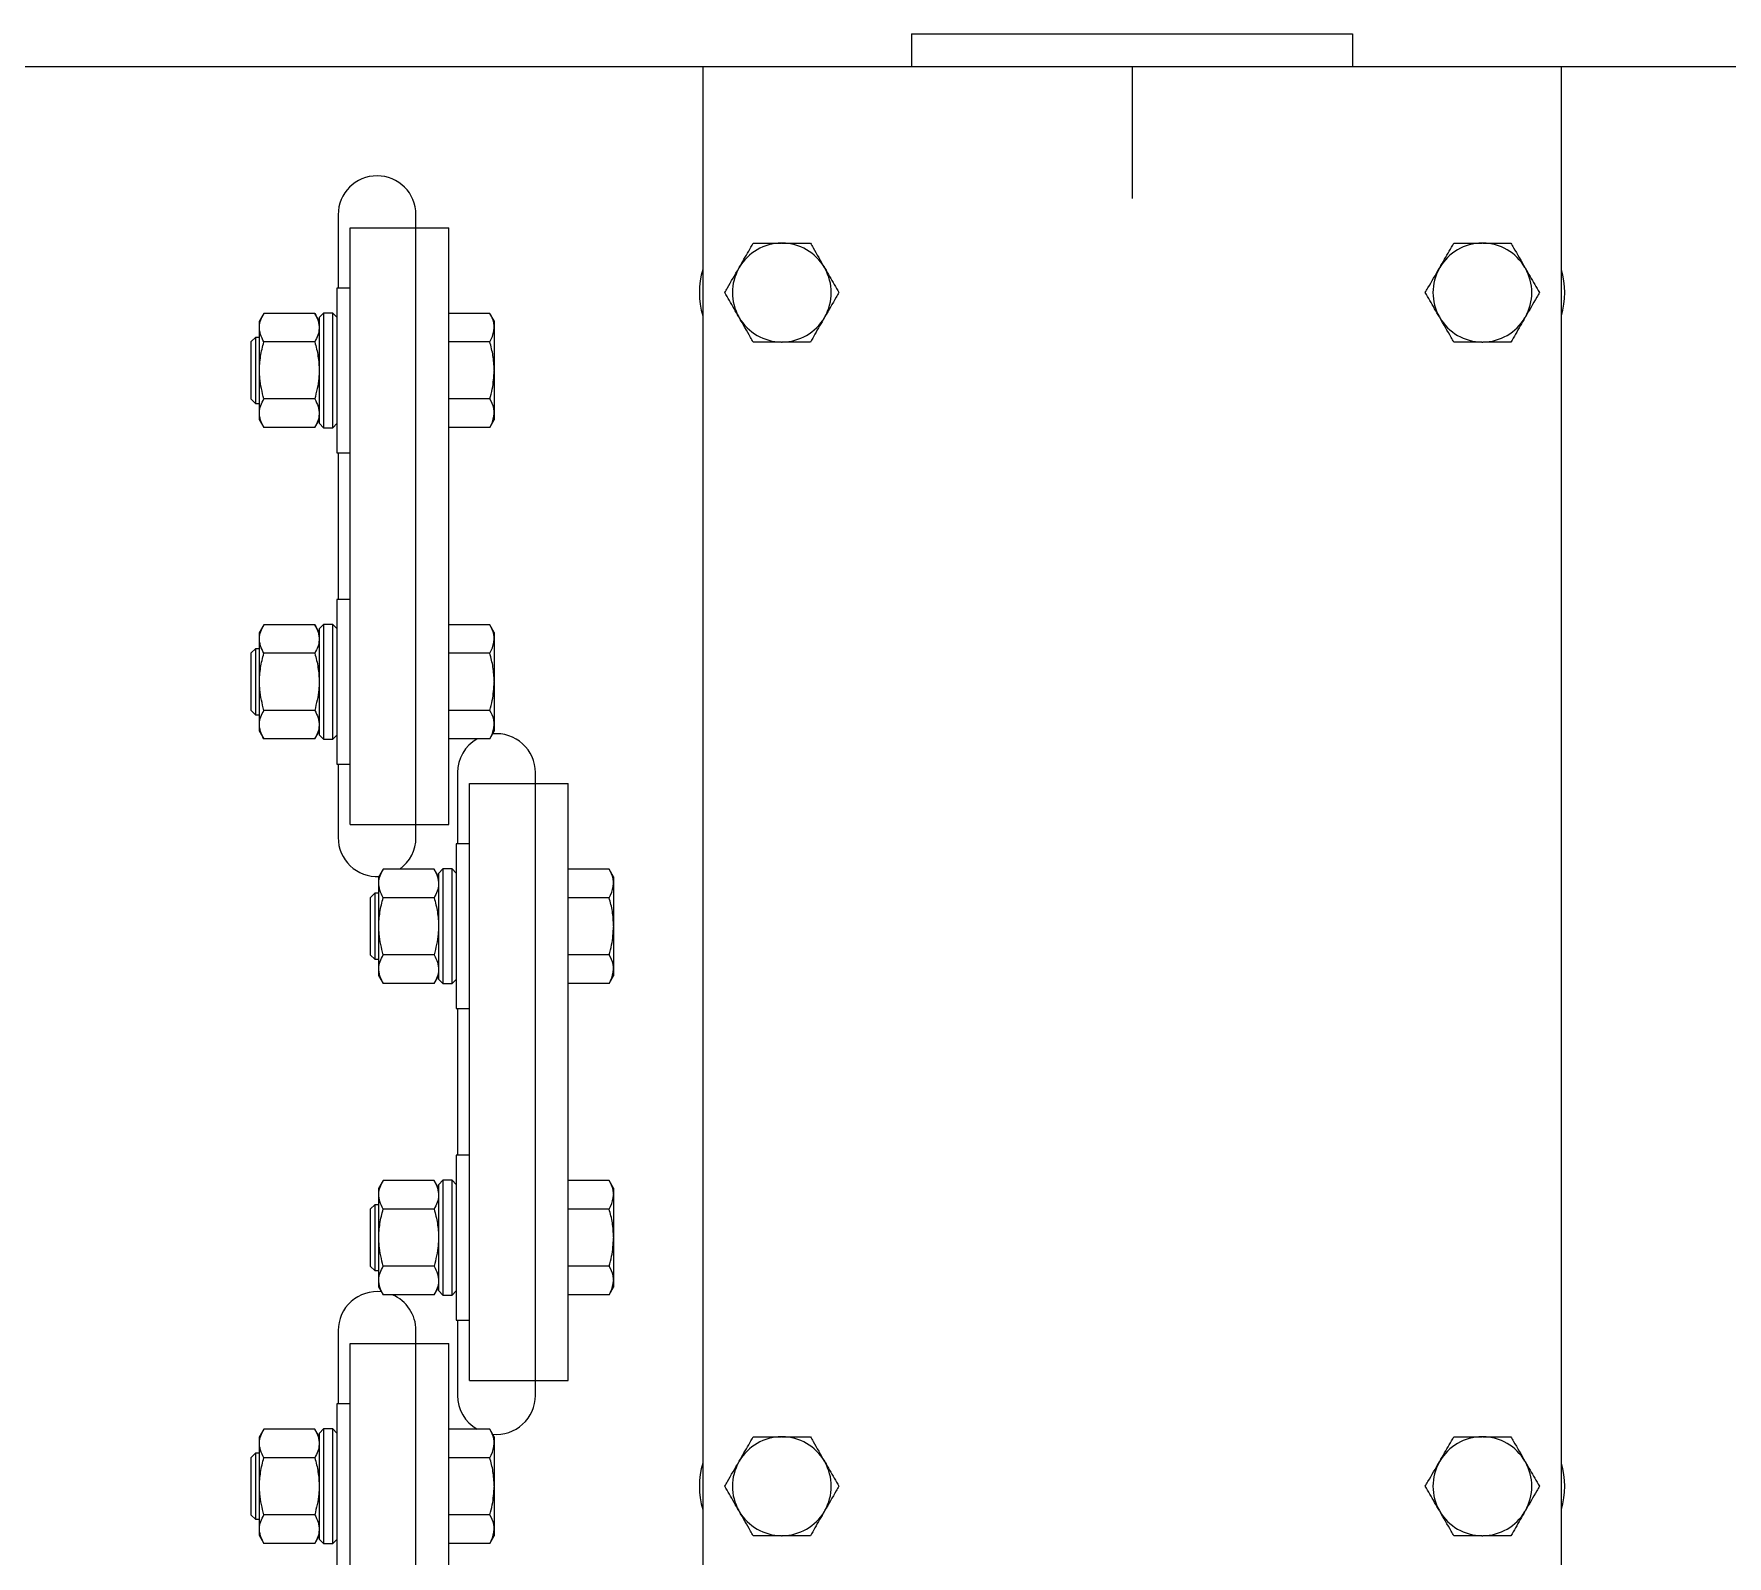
# Model space of a CAD drawing. Header units: millimetres. Extents: x 1293 to 41893, y 1011 to 26911.
# Drawn here: x 10661.5 to 10879, y 14901.4 to 15096.9 of the extents above; entities that cross this region are included whole.
import ezdxf

# ---------------------------------------------------------------- set-up
doc = ezdxf.new("R2010")
doc.units = ezdxf.units.MM
doc.header["$LTSCALE"] = 50

msp = doc.modelspace()

# ---------------------------------------------------------------- linework, layer by layer
at = {"color": 7, "linetype": 'Continuous', "lineweight": 25}
for p, q in [((10774.2568163, 15096.9425398), (10830.923483, 15096.9425398)), ((10774.2568163, 15096.9425398), (10774.2568163, 15092.7092064)), ((10830.923483, 15096.9425398), (10830.923483, 15092.7092064)), ((11280.6068163, 15092.7092064), (10510.923483, 15092.7092064)), ((10747.4344163, 15092.7092064), (10747.4344163, 14114.7092064)), ((10857.745883, 14114.7092064), (10857.745883, 15092.7092064)), ((10700.5901497, 15073.7092064), (10700.5901497, 15064.2925398)), ((10710.5901497, 14993.7092064), (10710.5901497, 15073.7092064)), ((10702.123483, 14995.3758731), (10702.123483, 15072.0425398)), ((10702.123483, 15072.0425398), (10714.823483, 15072.0425398)), ((10714.823483, 14995.3758731), (10714.823483, 15072.0425398)), ((10757.6424147, 15070.0592064), (10757.5378847, 15070.0592064)), ((10847.6424147, 15070.0592064), (10847.5378847, 15070.0592064)), ((10752.1170209, 15066.9294693), (10752.0647558, 15066.8389436)), ((10763.1155435, 15066.8389436), (10763.0632785, 15066.9294693)), ((10842.1170209, 15066.9294693), (10842.0647558, 15066.8389436)), ((10853.1155435, 15066.8389436), (10853.0632785, 15066.9294693)), ((10702.123483, 15064.2925398), (10700.4301497, 15064.2925398)), ((10700.4301497, 15064.2925398), (10700.4301497, 15043.1258731)), ((10691.0507723, 15061.0413398), (10690.4564163, 15060.0118851)), ((10690.4564163, 15060.0118851), (10690.4564163, 15047.4065278)), ((10697.5836604, 15061.0413398), (10691.0507723, 15061.0413398)), ((10698.1780163, 15060.0118851), (10697.5836604, 15061.0413398)), ((10698.707183, 15061.0752064), (10698.1780163, 15060.5460398)), ((10698.1780163, 15046.8723731), (10698.1780163, 15060.5460398)), ((10699.900983, 15061.0752064), (10698.707183, 15061.0752064)), ((10698.707183, 15061.0752064), (10698.707183, 15046.3432064)), ((10700.4301497, 15060.5460398), (10699.900983, 15061.0752064)), ((10699.900983, 15046.3432064), (10699.900983, 15061.0752064)), ((10720.0781281, 15061.0415549), (10714.823483, 15061.0415549)), ((10720.645163, 15060.0594215), (10720.0781281, 15061.0415549)), ((10720.645163, 15060.0594215), (10720.645163, 15047.3589914)), ((10752.0647558, 15060.5794693), (10752.1170209, 15060.4889436)), ((10763.0632785, 15060.4889436), (10763.1155435, 15060.5794693)), ((10842.0647558, 15060.5794693), (10842.1170209, 15060.4889436)), ((10853.0632785, 15060.4889436), (10853.1155435, 15060.5794693)), ((10689.9534963, 15057.9425398), (10689.4243297, 15057.4133731)), ((10690.4564163, 15057.9425398), (10689.9534963, 15057.9425398)), ((10689.9534963, 15057.9425398), (10689.9534963, 15049.4758731)), ((10689.4243297, 15050.0050398), (10689.4243297, 15057.4133731)), ((10697.5834741, 15057.3755958), (10691.0509585, 15057.3755958)), ((10720.0781281, 15057.3753807), (10714.823483, 15057.3753807)), ((10757.5378847, 15057.3592064), (10757.6424147, 15057.3592064)), ((10847.5378847, 15057.3592064), (10847.6424147, 15057.3592064)), ((10689.4243297, 15050.0050398), (10689.9534963, 15049.4758731)), ((10689.9534963, 15049.4758731), (10690.4564163, 15049.4758731)), ((10697.5834741, 15050.0428171), (10691.0509585, 15050.0428171)), ((10720.0781281, 15050.0430322), (10714.823483, 15050.0430322)), ((10690.4564163, 15047.4065278), (10691.0507723, 15046.3770731)), ((10697.5836604, 15046.3770731), (10698.1780163, 15047.4065278)), ((10720.0781281, 15046.376858), (10720.645163, 15047.3589914)), ((10697.5836604, 15046.3770731), (10691.0507723, 15046.3770731)), ((10698.1780163, 15046.8723731), (10698.707183, 15046.3432064)), ((10698.707183, 15046.3432064), (10699.900983, 15046.3432064)), ((10699.900983, 15046.3432064), (10700.4301497, 15046.8723731)), ((10720.0781281, 15046.376858), (10714.823483, 15046.376858)), ((10700.4301497, 15043.1258731), (10702.123483, 15043.1258731)), ((10700.5901497, 15043.1258731), (10700.5901497, 15024.2925398)), ((10702.123483, 15024.2925398), (10700.4301497, 15024.2925398)), ((10700.4301497, 15024.2925398), (10700.4301497, 15003.1258731)), ((10691.0507723, 15021.0413398), (10690.4564163, 15020.0118851)), ((10697.5836604, 15021.0413398), (10691.0507723, 15021.0413398)), ((10698.1780163, 15020.0118851), (10697.5836604, 15021.0413398)), ((10698.707183, 15021.0752064), (10698.1780163, 15020.5460398)), ((10699.900983, 15021.0752064), (10698.707183, 15021.0752064)), ((10698.707183, 15021.0752064), (10698.707183, 15006.3432064)), ((10700.4301497, 15020.5460398), (10699.900983, 15021.0752064)), ((10699.900983, 15006.3432064), (10699.900983, 15021.0752064)), ((10720.0781281, 15021.0415549), (10714.823483, 15021.0415549)), ((10720.645163, 15020.0594215), (10720.0781281, 15021.0415549)), ((10690.4564163, 15020.0118851), (10690.4564163, 15007.4065278)), ((10698.1780163, 15006.8723731), (10698.1780163, 15020.5460398)), ((10720.645163, 15020.0594215), (10720.645163, 15007.3589914)), ((10689.9534963, 15017.9425398), (10689.4243297, 15017.4133731)), ((10689.4243297, 15010.0050398), (10689.4243297, 15017.4133731)), ((10690.4564163, 15017.9425398), (10689.9534963, 15017.9425398)), ((10689.9534963, 15017.9425398), (10689.9534963, 15009.4758731)), ((10697.5834741, 15017.3755958), (10691.0509585, 15017.3755958)), ((10720.0781281, 15017.3753807), (10714.823483, 15017.3753807)), ((10689.4243297, 15010.0050398), (10689.9534963, 15009.4758731)), ((10697.5834741, 15010.0428171), (10691.0509585, 15010.0428171)), ((10720.0781281, 15010.0430322), (10714.823483, 15010.0430322)), ((10689.9534963, 15009.4758731), (10690.4564163, 15009.4758731)), ((10690.4564163, 15007.4065278), (10691.0507723, 15006.3770731)), ((10697.5836604, 15006.3770731), (10691.0507723, 15006.3770731)), ((10697.5836604, 15006.3770731), (10698.1780163, 15007.4065278)), ((10698.1780163, 15006.8723731), (10698.707183, 15006.3432064)), ((10698.707183, 15006.3432064), (10699.900983, 15006.3432064)), ((10699.900983, 15006.3432064), (10700.4301497, 15006.8723731)), ((10720.0781281, 15006.376858), (10714.823483, 15006.376858)), ((10720.0781281, 15006.376858), (10720.645163, 15007.3589914)), ((10700.4301497, 15003.1258731), (10702.123483, 15003.1258731)), ((10700.5901497, 15003.1258731), (10700.5901497, 14993.7092064)), ((10715.923483, 15002.0425398), (10715.923483, 14992.8925398)), ((10725.923483, 14922.0425398), (10725.923483, 15002.0425398)), ((10717.4568163, 14923.9758731), (10717.4568163, 15000.6425398)), ((10717.4568163, 15000.6425398), (10730.1568163, 15000.6425398)), ((10730.1568163, 14923.9758731), (10730.1568163, 15000.6425398)), ((10702.123483, 14995.3758731), (10714.823483, 14995.3758731)), ((10717.4568163, 14992.8925398), (10715.763483, 14992.8925398)), ((10715.763483, 14992.8925398), (10715.763483, 14971.7258731)), ((10706.3841056, 14989.6413398), (10705.7897497, 14988.6118851)), ((10705.7897497, 14988.6118851), (10705.7897497, 14976.0065278)), ((10712.9169937, 14989.6413398), (10706.3841056, 14989.6413398)), ((10713.5113497, 14988.6118851), (10712.9169937, 14989.6413398)), ((10714.0405163, 14989.6752064), (10713.5113497, 14989.1460398)), ((10713.5113497, 14975.4723731), (10713.5113497, 14989.1460398)), ((10715.2343163, 14989.6752064), (10714.0405163, 14989.6752064)), ((10714.0405163, 14989.6752064), (10714.0405163, 14974.9432064)), ((10715.763483, 14989.1460398), (10715.2343163, 14989.6752064)), ((10715.2343163, 14974.9432064), (10715.2343163, 14989.6752064)), ((10735.4114614, 14989.6415549), (10730.1568163, 14989.6415549)), ((10735.9784963, 14988.6594215), (10735.4114614, 14989.6415549)), ((10735.9784963, 14988.6594215), (10735.9784963, 14975.9589914)), ((10705.2868297, 14986.5425398), (10704.757663, 14986.0133731)), ((10705.7897497, 14986.5425398), (10705.2868297, 14986.5425398)), ((10705.2868297, 14986.5425398), (10705.2868297, 14978.0758731)), ((10704.757663, 14978.6050398), (10704.757663, 14986.0133731)), ((10712.9168075, 14985.9755958), (10706.3842919, 14985.9755958)), ((10735.4114614, 14985.9753807), (10730.1568163, 14985.9753807)), ((10704.757663, 14978.6050398), (10705.2868297, 14978.0758731)), ((10705.2868297, 14978.0758731), (10705.7897497, 14978.0758731)), ((10712.9168075, 14978.6428171), (10706.3842919, 14978.6428171)), ((10735.4114614, 14978.6430322), (10730.1568163, 14978.6430322)), ((10705.7897497, 14976.0065278), (10706.3841056, 14974.9770731)), ((10712.9169937, 14974.9770731), (10713.5113497, 14976.0065278)), ((10713.5113497, 14975.4723731), (10714.0405163, 14974.9432064)), ((10715.2343163, 14974.9432064), (10715.763483, 14975.4723731)), ((10735.4114614, 14974.976858), (10735.9784963, 14975.9589914)), ((10712.9169937, 14974.9770731), (10706.3841056, 14974.9770731)), ((10714.0405163, 14974.9432064), (10715.2343163, 14974.9432064)), ((10735.4114614, 14974.976858), (10730.1568163, 14974.976858)), ((10715.763483, 14971.7258731), (10717.4568163, 14971.7258731)), ((10715.923483, 14971.7258731), (10715.923483, 14952.8925398)), ((10717.4568163, 14952.8925398), (10715.763483, 14952.8925398)), ((10715.763483, 14952.8925398), (10715.763483, 14931.7258731)), ((10706.3841056, 14949.6413398), (10705.7897497, 14948.6118851)), ((10712.9169937, 14949.6413398), (10706.3841056, 14949.6413398)), ((10713.5113497, 14948.6118851), (10712.9169937, 14949.6413398)), ((10714.0405163, 14949.6752064), (10713.5113497, 14949.1460398)), ((10713.5113497, 14935.4723731), (10713.5113497, 14949.1460398)), ((10715.2343163, 14949.6752064), (10714.0405163, 14949.6752064)), ((10714.0405163, 14949.6752064), (10714.0405163, 14934.9432064)), ((10715.763483, 14949.1460398), (10715.2343163, 14949.6752064)), ((10715.2343163, 14934.9432064), (10715.2343163, 14949.6752064)), ((10735.4114614, 14949.6415549), (10730.1568163, 14949.6415549)), ((10735.9784963, 14948.6594215), (10735.4114614, 14949.6415549)), ((10705.7897497, 14948.6118851), (10705.7897497, 14936.0065278)), ((10735.9784963, 14948.6594215), (10735.9784963, 14935.9589914)), ((10705.2868297, 14946.5425398), (10704.757663, 14946.0133731)), ((10704.757663, 14938.6050398), (10704.757663, 14946.0133731)), ((10705.7897497, 14946.5425398), (10705.2868297, 14946.5425398)), ((10705.2868297, 14946.5425398), (10705.2868297, 14938.0758731)), ((10712.9168075, 14945.9755958), (10706.3842919, 14945.9755958)), ((10735.4114614, 14945.9753807), (10730.1568163, 14945.9753807)), ((10704.757663, 14938.6050398), (10705.2868297, 14938.0758731)), ((10712.9168075, 14938.6428171), (10706.3842919, 14938.6428171)), ((10735.4114614, 14938.6430322), (10730.1568163, 14938.6430322)), ((10705.2868297, 14938.0758731), (10705.7897497, 14938.0758731)), ((10705.7897497, 14936.0065278), (10706.3841056, 14934.9770731)), ((10712.9169937, 14934.9770731), (10713.5113497, 14936.0065278)), ((10712.9169937, 14934.9770731), (10706.3841056, 14934.9770731)), ((10713.5113497, 14935.4723731), (10714.0405163, 14934.9432064)), ((10714.0405163, 14934.9432064), (10715.2343163, 14934.9432064)), ((10715.2343163, 14934.9432064), (10715.763483, 14935.4723731)), ((10735.4114614, 14934.976858), (10730.1568163, 14934.976858)), ((10735.4114614, 14934.976858), (10735.9784963, 14935.9589914)), ((10715.763483, 14931.7258731), (10717.4568163, 14931.7258731)), ((10715.923483, 14931.7258731), (10715.923483, 14922.0425398)), ((10700.5901497, 14930.3758731), (10700.5901497, 14920.9592064)), ((10710.5901497, 14850.3758731), (10710.5901497, 14930.3758731)), ((10702.123483, 14852.0425398), (10702.123483, 14928.7092064)), ((10702.123483, 14928.7092064), (10714.823483, 14928.7092064)), ((10714.823483, 14852.0425398), (10714.823483, 14928.7092064)), ((10717.4568163, 14923.9758731), (10730.1568163, 14923.9758731)), ((10702.123483, 14920.9592064), (10700.4301497, 14920.9592064)), ((10700.4301497, 14920.9592064), (10700.4301497, 14899.7925398)), ((10691.0507723, 14917.7080064), (10690.4564163, 14916.6785518)), ((10690.4564163, 14916.6785518), (10690.4564163, 14904.0731945)), ((10697.5836604, 14917.7080064), (10691.0507723, 14917.7080064)), ((10698.1780163, 14916.6785518), (10697.5836604, 14917.7080064)), ((10698.707183, 14917.7418731), (10698.1780163, 14917.2127064)), ((10698.1780163, 14903.5390398), (10698.1780163, 14917.2127064)), ((10699.900983, 14917.7418731), (10698.707183, 14917.7418731)), ((10698.707183, 14917.7418731), (10698.707183, 14903.0098731)), ((10700.4301497, 14917.2127064), (10699.900983, 14917.7418731)), ((10699.900983, 14903.0098731), (10699.900983, 14917.7418731)), ((10720.0781281, 14917.7082215), (10714.823483, 14917.7082215)), ((10720.645163, 14916.7260882), (10720.0781281, 14917.7082215)), ((10720.645163, 14916.7260882), (10720.645163, 14904.025658)), ((10757.6424147, 14916.7258731), (10757.5378847, 14916.7258731)), ((10847.6424147, 14916.7258731), (10847.5378847, 14916.7258731)), ((10689.9534963, 14914.6092064), (10689.4243297, 14914.0800398)), ((10690.4564163, 14914.6092064), (10689.9534963, 14914.6092064)), ((10689.9534963, 14914.6092064), (10689.9534963, 14906.1425398)), ((10689.4243297, 14906.6717064), (10689.4243297, 14914.0800398)), ((10697.5834741, 14914.0422624), (10691.0509585, 14914.0422624)), ((10720.0781281, 14914.0420473), (10714.823483, 14914.0420473)), ((10752.1170209, 14913.5961359), (10752.0647558, 14913.5056103)), ((10763.1155435, 14913.5056103), (10763.0632785, 14913.5961359)), ((10842.1170209, 14913.5961359), (10842.0647558, 14913.5056103)), ((10853.1155435, 14913.5056103), (10853.0632785, 14913.5961359)), ((10689.4243297, 14906.6717064), (10689.9534963, 14906.1425398)), ((10689.9534963, 14906.1425398), (10690.4564163, 14906.1425398)), ((10697.5834741, 14906.7094838), (10691.0509585, 14906.7094838)), ((10720.0781281, 14906.7096989), (10714.823483, 14906.7096989)), ((10752.0647558, 14907.2461359), (10752.1170209, 14907.1556103)), ((10763.0632785, 14907.1556103), (10763.1155435, 14907.2461359)), ((10842.0647558, 14907.2461359), (10842.1170209, 14907.1556103)), ((10853.0632785, 14907.1556103), (10853.1155435, 14907.2461359)), ((10690.4564163, 14904.0731945), (10691.0507723, 14903.0437398)), ((10697.5836604, 14903.0437398), (10698.1780163, 14904.0731945)), ((10698.1780163, 14903.5390398), (10698.707183, 14903.0098731)), ((10699.900983, 14903.0098731), (10700.4301497, 14903.5390398)), ((10720.0781281, 14903.0435247), (10720.645163, 14904.025658)), ((10757.5378847, 14904.0258731), (10757.6424147, 14904.0258731)), ((10847.5378847, 14904.0258731), (10847.6424147, 14904.0258731)), ((10697.5836604, 14903.0437398), (10691.0507723, 14903.0437398)), ((10698.707183, 14903.0098731), (10699.900983, 14903.0098731)), ((10720.0781281, 14903.0435247), (10714.823483, 14903.0435247))]:
    msp.add_line(p, q, dxfattribs=at)
at = {"color": 7, "linetype": 'Continuous'}
msp.add_line((10802.5901497, 15092.7092064), (10802.5901497, 15075.7758731), dxfattribs=at)
at = {"color": 7, "linetype": 'Continuous', "lineweight": 25}
for centre, radius, start, end in [((10705.5901497, 15073.7092064), 5, 0, 180), ((10757.5901497, 15063.7092064), 6.3502151, 90.471574246, 149.528425754), ((10757.5901497, 15063.7092064), 6.3502151, 30.471574246, 89.528425754), ((10847.5901497, 15063.7092064), 6.3502151, 90.471574246, 149.528425754), ((10847.5901497, 15063.7092064), 6.3502151, 30.471574246, 89.528425754), ((10757.5901497, 15063.7092064), 10.5833333, 163.657502275, 196.342497725), ((10757.5901497, 15063.7092064), 6.3502151, 150.471574246, 209.528425754), ((10757.5901497, 15063.7092064), 6.3502151, 330.471574246, 29.528425754), ((10847.5901497, 15063.7092064), 6.3502151, 150.471574246, 209.528425754), ((10847.5901497, 15063.7092064), 6.3502151, 330.471574246, 29.528425754), ((10847.5901497, 15063.7092064), 10.5833333, 343.657502275, 16.342497725), ((10757.5901497, 15063.7092064), 6.3502151, 210.471574246, 269.528425754), ((10757.5901497, 15063.7092064), 6.3502151, 270.471574246, 329.528425754), ((10847.5901497, 15063.7092064), 6.3502151, 210.471574246, 269.528425754), ((10847.5901497, 15063.7092064), 6.3502151, 270.471574246, 329.528425754), ((10720.923483, 15002.0425398), 5, 119.903804192, 180), ((10720.923483, 15002.0425398), 5, 0, 95.440105384), ((10705.5901497, 14993.7092064), 5, 180, 272.97710524), ((10705.5901497, 14993.7092064), 5, 305.553460402, 0), ((10705.5901497, 14930.3758731), 5, 83.299138573, 180), ((10705.5901497, 14930.3758731), 5, 0, 66.961193547), ((10720.923483, 14922.0425398), 5, 180, 240.096195808), ((10720.923483, 14922.0425398), 5, 264.559894616, 0), ((10757.5901497, 14910.3758731), 6.3502151, 90.471574246, 149.528425754), ((10757.5901497, 14910.3758731), 6.3502151, 30.471574246, 89.528425754), ((10847.5901497, 14910.3758731), 6.3502151, 90.471574246, 149.528425754), ((10847.5901497, 14910.3758731), 6.3502151, 30.471574246, 89.528425754), ((10757.5901497, 14910.3758731), 10.5833333, 163.657502275, 196.342497725), ((10757.5901497, 14910.3758731), 6.3502151, 150.471574246, 209.528425754), ((10757.5901497, 14910.3758731), 6.3502151, 330.471574246, 29.528425754), ((10847.5901497, 14910.3758731), 6.3502151, 150.471574246, 209.528425754), ((10847.5901497, 14910.3758731), 6.3502151, 330.471574246, 29.528425754), ((10847.5901497, 14910.3758731), 10.5833333, 343.657502275, 16.342497725), ((10757.5901497, 14910.3758731), 6.3502151, 210.471574246, 269.528425754), ((10757.5901497, 14910.3758731), 6.3502151, 270.471574246, 329.528425754), ((10847.5901497, 14910.3758731), 6.3502151, 210.471574246, 269.528425754), ((10847.5901497, 14910.3758731), 6.3502151, 270.471574246, 329.528425754)]:
    msp.add_arc(centre, radius, start, end, dxfattribs=at)
for points, knots in [([(10752.1170209, 15066.9294693), (10752.3221392, 15067.2847446), (10752.9340816, 15068.34466), (10753.5286811, 15069.3745365), (10753.9239755, 15070.0592064)], [0, 0, 0, 0, 0.3351922062, 1, 1, 1, 1]), ([(10753.9239755, 15070.0592064), (10754.3486493, 15070.0592064), (10755.5296275, 15070.0592064), (10756.7538722, 15070.0592064), (10757.5378847, 15070.0592064)], [0, 0, 0, 0, 0.35959504835, 1, 1, 1, 1]), ([(10757.6424147, 15070.0592064), (10758.2663153, 15070.0592064), (10759.4908033, 15070.0592064), (10760.6753345, 15070.0592064), (10761.2563239, 15070.0592064)], [0, 0, 0, 0, 0.5095195514, 1, 1, 1, 1]), ([(10761.2563239, 15070.0592064), (10761.3705733, 15069.8613206), (10761.9588453, 15068.8424036), (10762.5704526, 15067.7830687), (10763.0632785, 15066.9294693)], [0, 0, 0, 0, 0.1942119601, 1, 1, 1, 1]), ([(10842.1170209, 15066.9294693), (10842.3221392, 15067.2847446), (10842.9340816, 15068.34466), (10843.5286811, 15069.3745365), (10843.9239755, 15070.0592064)], [0, 0, 0, 0, 0.3351922062, 1, 1, 1, 1]), ([(10843.9239755, 15070.0592064), (10844.3486493, 15070.0592064), (10845.5296275, 15070.0592064), (10846.7538722, 15070.0592064), (10847.5378847, 15070.0592064)], [0, 0, 0, 0, 0.3595950484, 1, 1, 1, 1]), ([(10847.6424147, 15070.0592064), (10848.2663153, 15070.0592064), (10849.4908033, 15070.0592064), (10850.6753345, 15070.0592064), (10851.2563239, 15070.0592064)], [0, 0, 0, 0, 0.5095195514, 1, 1, 1, 1]), ([(10851.2563239, 15070.0592064), (10851.3705733, 15069.8613206), (10851.9588453, 15068.8424036), (10852.5704526, 15067.7830687), (10853.0632785, 15066.9294693)], [0, 0, 0, 0, 0.1942119601, 1, 1, 1, 1]), ([(10750.2578012, 15063.7092064), (10750.3720507, 15063.9070923), (10750.9603227, 15064.9260093), (10751.57193, 15065.9853442), (10752.0647558, 15066.8389436)], [0, 0, 0, 0, 0.19421196006, 1, 1, 1, 1]), ([(10763.1155435, 15066.8389436), (10763.3206618, 15066.4836683), (10763.9326042, 15065.4237529), (10764.5272037, 15064.3938764), (10764.9224981, 15063.7092064)], [0, 0, 0, 0, 0.3351922062, 1, 1, 1, 1]), ([(10840.2578012, 15063.7092064), (10840.3720507, 15063.9070923), (10840.9603227, 15064.9260093), (10841.57193, 15065.9853442), (10842.0647558, 15066.8389436)], [0, 0, 0, 0, 0.1942119601, 1, 1, 1, 1]), ([(10853.1155435, 15066.8389436), (10853.3206618, 15066.4836683), (10853.9326042, 15065.4237529), (10854.5272037, 15064.3938764), (10854.9224981, 15063.7092064)], [0, 0, 0, 0, 0.3351922062, 1, 1, 1, 1]), ([(10752.0647558, 15060.5794693), (10751.8596375, 15060.9347446), (10751.2476951, 15061.99466), (10750.6530956, 15063.0245365), (10750.2578012, 15063.7092064)], [0, 0, 0, 0, 0.3351922062, 1, 1, 1, 1]), ([(10764.9224981, 15063.7092064), (10764.8082486, 15063.5113206), (10764.2199766, 15062.4924036), (10763.6083693, 15061.4330687), (10763.1155435, 15060.5794693)], [0, 0, 0, 0, 0.1942119601, 1, 1, 1, 1]), ([(10842.0647558, 15060.5794693), (10841.8596375, 15060.9347446), (10841.2476951, 15061.99466), (10840.6530956, 15063.0245365), (10840.2578012, 15063.7092064)], [0, 0, 0, 0, 0.3351922062, 1, 1, 1, 1]), ([(10854.9224981, 15063.7092064), (10854.8082486, 15063.5113206), (10854.2199766, 15062.4924036), (10853.6083693, 15061.4330687), (10853.1155435, 15060.5794693)], [0, 0, 0, 0, 0.1942119601, 1, 1, 1, 1]), ([(10691.0509585, 15057.3755958), (10690.887134, 15057.6937706), (10690.5559326, 15058.3370195), (10690.4347501, 15059.2900507), (10690.6125352, 15060.2010561), (10690.9038037, 15060.7595395), (10691.0507723, 15061.0413398)], [0, 0, 0, 0, 0.2646176718, 0.5349733347, 0.7653562273, 1, 1, 1, 1]), ([(10697.5836604, 15061.0413398), (10697.7474529, 15060.7231756), (10698.07859, 15060.0799472), (10698.1996735, 15059.1269268), (10698.021797, 15058.2159118), (10697.7304715, 15057.6574068), (10697.5834741, 15057.3755958)], [0, 0, 0, 0, 0.2646061211, 0.5349506065, 0.7653448938, 1, 1, 1, 1]), ([(10720.645163, 15059.2346003), (10720.6304534, 15059.4397186), (10720.5865692, 15060.051661), (10720.2811639, 15060.6462605), (10720.0781281, 15061.0415549)], [0, 0, 0, 0, 0.3351922062, 1, 1, 1, 1]), ([(10753.9239755, 15057.3592064), (10753.809726, 15057.5570923), (10753.221454, 15058.5760093), (10752.6098467, 15059.6353442), (10752.1170209, 15060.4889436)], [0, 0, 0, 0, 0.1942119601, 1, 1, 1, 1]), ([(10763.0632785, 15060.4889436), (10762.8581601, 15060.1336683), (10762.2462177, 15059.0737529), (10761.6516182, 15058.0438764), (10761.2563239, 15057.3592064)], [0, 0, 0, 0, 0.3351922062, 1, 1, 1, 1]), ([(10843.9239755, 15057.3592064), (10843.809726, 15057.5570923), (10843.221454, 15058.5760093), (10842.6098467, 15059.6353442), (10842.1170209, 15060.4889436)], [0, 0, 0, 0, 0.1942119601, 1, 1, 1, 1]), ([(10853.0632785, 15060.4889436), (10852.8581601, 15060.1336683), (10852.2462177, 15059.0737529), (10851.6516182, 15058.0438764), (10851.2563239, 15057.3592064)], [0, 0, 0, 0, 0.3351922062, 1, 1, 1, 1]), ([(10720.0781281, 15057.3753807), (10720.1423499, 15057.4896301), (10720.4730288, 15058.0779021), (10720.5683524, 15058.6895094), (10720.645163, 15059.1823353)], [0, 0, 0, 0, 0.1942119601, 1, 1, 1, 1]), ([(10691.0509585, 15050.0428171), (10690.833506, 15050.9279807), (10690.4678824, 15052.4162902), (10690.469616, 15054.5925552), (10690.7167024, 15056.1499439), (10690.9674133, 15057.0692516), (10691.0509585, 15057.3755958)], [0, 0, 0, 0, 0.3661794341, 0.6156922034, 0.8719357593, 1, 1, 1, 1]), ([(10697.5834741, 15057.3755958), (10697.6670216, 15057.0692467), (10697.9135532, 15056.1652731), (10698.1633308, 15054.6087741), (10698.1703134, 15052.4317845), (10697.8009101, 15050.9279786), (10697.5834741, 15050.0428171)], [0, 0, 0, 0, 0.1280647744, 0.377893031, 0.6338190398, 1, 1, 1, 1]), ([(10720.645163, 15053.7614715), (10720.6127677, 15054.3853721), (10720.5491876, 15055.6098601), (10720.2331422, 15056.7943913), (10720.0781281, 15057.3753807)], [0, 0, 0, 0, 0.5095195514, 1, 1, 1, 1]), ([(10757.5378847, 15057.3592064), (10756.9139841, 15057.3592064), (10755.689496, 15057.3592064), (10754.5049648, 15057.3592064), (10753.9239755, 15057.3592064)], [0, 0, 0, 0, 0.5095195514, 1, 1, 1, 1]), ([(10761.2563239, 15057.3592064), (10760.83165, 15057.3592064), (10759.6506719, 15057.3592064), (10758.4264271, 15057.3592064), (10757.6424147, 15057.3592064)], [0, 0, 0, 0, 0.3595950484, 1, 1, 1, 1]), ([(10847.5378847, 15057.3592064), (10846.9139841, 15057.3592064), (10845.689496, 15057.3592064), (10844.5049648, 15057.3592064), (10843.9239755, 15057.3592064)], [0, 0, 0, 0, 0.5095195514, 1, 1, 1, 1]), ([(10851.2563239, 15057.3592064), (10850.83165, 15057.3592064), (10849.6506719, 15057.3592064), (10848.4264271, 15057.3592064), (10847.6424147, 15057.3592064)], [0, 0, 0, 0, 0.3595950484, 1, 1, 1, 1]), ([(10720.0781281, 15050.0430322), (10720.1942852, 15050.4677061), (10720.5173074, 15051.6486843), (10720.5952489, 15052.872929), (10720.645163, 15053.6569414)], [0, 0, 0, 0, 0.3595950484, 1, 1, 1, 1]), ([(10691.0507723, 15046.3770731), (10690.8869797, 15046.6952373), (10690.5558426, 15047.3384657), (10690.4347591, 15048.2914861), (10690.6126356, 15049.2025011), (10690.9039612, 15049.7610061), (10691.0509585, 15050.0428171)], [0, 0, 0, 0, 0.26460612106, 0.53495060651, 0.76534489377, 1, 1, 1, 1]), ([(10697.5834741, 15050.0428171), (10697.7472986, 15049.7246423), (10698.0785001, 15049.0813934), (10698.1996826, 15048.1283622), (10698.0218974, 15047.2173568), (10697.730629, 15046.6588734), (10697.5836604, 15046.3770731)], [0, 0, 0, 0, 0.2646176718, 0.5349733347, 0.7653562273, 1, 1, 1, 1]), ([(10720.645163, 15048.2360776), (10720.6304534, 15048.441196), (10720.5865692, 15049.0531384), (10720.2811639, 15049.6477379), (10720.0781281, 15050.0430322)], [0, 0, 0, 0, 0.3351922062, 1, 1, 1, 1]), ([(10720.0781281, 15046.376858), (10720.1423499, 15046.4911075), (10720.4730288, 15047.0793795), (10720.5683524, 15047.6909868), (10720.645163, 15048.1838126)], [0, 0, 0, 0, 0.1942119601, 1, 1, 1, 1]), ([(10691.0509585, 15017.3755958), (10690.887134, 15017.6937706), (10690.5559326, 15018.3370195), (10690.4347501, 15019.2900507), (10690.6125352, 15020.2010561), (10690.9038037, 15020.7595395), (10691.0507723, 15021.0413398)], [0, 0, 0, 0, 0.2646176718, 0.5349733347, 0.7653562273, 1, 1, 1, 1]), ([(10697.5836604, 15021.0413398), (10697.7474529, 15020.7231756), (10698.07859, 15020.0799472), (10698.1996735, 15019.1269268), (10698.021797, 15018.2159118), (10697.7304715, 15017.6574068), (10697.5834741, 15017.3755958)], [0, 0, 0, 0, 0.2646061211, 0.5349506065, 0.7653448938, 1, 1, 1, 1]), ([(10720.645163, 15019.2346003), (10720.6304534, 15019.4397186), (10720.5865692, 15020.051661), (10720.2811639, 15020.6462605), (10720.0781281, 15021.0415549)], [0, 0, 0, 0, 0.3351922062, 1, 1, 1, 1]), ([(10720.0781281, 15017.3753807), (10720.1423499, 15017.4896301), (10720.4730288, 15018.0779021), (10720.5683524, 15018.6895094), (10720.645163, 15019.1823353)], [0, 0, 0, 0, 0.1942119601, 1, 1, 1, 1]), ([(10691.0509585, 15010.0428171), (10690.833506, 15010.9279807), (10690.4678824, 15012.4162902), (10690.469616, 15014.5925552), (10690.7167024, 15016.1499439), (10690.9674133, 15017.0692516), (10691.0509585, 15017.3755958)], [0, 0, 0, 0, 0.3661794341, 0.6156922034, 0.8719357593, 1, 1, 1, 1]), ([(10697.5834741, 15017.3755958), (10697.6670216, 15017.0692467), (10697.9135532, 15016.1652731), (10698.1633308, 15014.6087741), (10698.1703134, 15012.4317845), (10697.8009101, 15010.9279786), (10697.5834741, 15010.0428171)], [0, 0, 0, 0, 0.1280647744, 0.377893031, 0.6338190398, 1, 1, 1, 1]), ([(10720.645163, 15013.7614715), (10720.6127677, 15014.3853721), (10720.5491876, 15015.6098601), (10720.2331422, 15016.7943913), (10720.0781281, 15017.3753807)], [0, 0, 0, 0, 0.50951955136, 1, 1, 1, 1]), ([(10720.0781281, 15010.0430322), (10720.1942852, 15010.4677061), (10720.5173074, 15011.6486843), (10720.5952489, 15012.872929), (10720.645163, 15013.6569414)], [0, 0, 0, 0, 0.3595950484, 1, 1, 1, 1]), ([(10691.0507723, 15006.3770731), (10690.8869797, 15006.6952373), (10690.5558426, 15007.3384657), (10690.4347591, 15008.2914861), (10690.6126356, 15009.2025011), (10690.9039612, 15009.7610061), (10691.0509585, 15010.0428171)], [0, 0, 0, 0, 0.2646061211, 0.5349506065, 0.7653448938, 1, 1, 1, 1]), ([(10697.5834741, 15010.0428171), (10697.7472986, 15009.7246423), (10698.0785001, 15009.0813934), (10698.1996826, 15008.1283622), (10698.0218974, 15007.2173568), (10697.730629, 15006.6588734), (10697.5836604, 15006.3770731)], [0, 0, 0, 0, 0.2646176718, 0.5349733347, 0.7653562273, 1, 1, 1, 1]), ([(10720.645163, 15008.2360776), (10720.6304534, 15008.441196), (10720.5865692, 15009.0531384), (10720.2811639, 15009.6477379), (10720.0781281, 15010.0430322)], [0, 0, 0, 0, 0.3351922062, 1, 1, 1, 1]), ([(10720.0781281, 15006.376858), (10720.1423499, 15006.4911075), (10720.4730288, 15007.0793795), (10720.5683524, 15007.6909868), (10720.645163, 15008.1838126)], [0, 0, 0, 0, 0.1942119601, 1, 1, 1, 1]), ([(10706.3842919, 14985.9755958), (10706.2204673, 14986.2937706), (10705.8892659, 14986.9370195), (10705.7680834, 14987.8900507), (10705.9458686, 14988.8010561), (10706.237137, 14989.3595395), (10706.3841056, 14989.6413398)], [0, 0, 0, 0, 0.2646176718, 0.5349733347, 0.7653562273, 1, 1, 1, 1]), ([(10712.9169937, 14989.6413398), (10713.0807863, 14989.3231756), (10713.4119234, 14988.6799472), (10713.5330069, 14987.7269268), (10713.3551304, 14986.8159118), (10713.0638048, 14986.2574068), (10712.9168075, 14985.9755958)], [0, 0, 0, 0, 0.2646061211, 0.5349506065, 0.7653448938, 1, 1, 1, 1]), ([(10735.9784963, 14987.8346003), (10735.9637867, 14988.0397186), (10735.9199026, 14988.651661), (10735.6144972, 14989.2462605), (10735.4114614, 14989.6415549)], [0, 0, 0, 0, 0.3351922062, 1, 1, 1, 1]), ([(10735.4114614, 14985.9753807), (10735.4756832, 14986.0896301), (10735.8063621, 14986.6779021), (10735.9016857, 14987.2895094), (10735.9784963, 14987.7823353)], [0, 0, 0, 0, 0.1942119601, 1, 1, 1, 1]), ([(10706.3842919, 14978.6428171), (10706.1668393, 14979.5279807), (10705.8012157, 14981.0162902), (10705.8029493, 14983.1925552), (10706.0500357, 14984.7499439), (10706.3007466, 14985.6692516), (10706.3842919, 14985.9755958)], [0, 0, 0, 0, 0.36617943412, 0.61569220336, 0.87193575927, 1, 1, 1, 1]), ([(10712.9168075, 14985.9755958), (10713.0003549, 14985.6692467), (10713.2468865, 14984.7652731), (10713.4966641, 14983.2087741), (10713.5036467, 14981.0317845), (10713.1342434, 14979.5279786), (10712.9168075, 14978.6428171)], [0, 0, 0, 0, 0.1280647744, 0.377893031, 0.6338190398, 1, 1, 1, 1]), ([(10735.9784963, 14982.3614715), (10735.946101, 14982.9853721), (10735.8825209, 14984.2098601), (10735.5664755, 14985.3943913), (10735.4114614, 14985.9753807)], [0, 0, 0, 0, 0.5095195514, 1, 1, 1, 1]), ([(10735.4114614, 14978.6430322), (10735.5276186, 14979.0677061), (10735.8506408, 14980.2486843), (10735.9285822, 14981.472929), (10735.9784963, 14982.2569414)], [0, 0, 0, 0, 0.3595950484, 1, 1, 1, 1]), ([(10706.3841056, 14974.9770731), (10706.2203131, 14975.2952373), (10705.8891759, 14975.9384657), (10705.7680925, 14976.8914861), (10705.945969, 14977.8025011), (10706.2372945, 14978.3610061), (10706.3842919, 14978.6428171)], [0, 0, 0, 0, 0.2646061211, 0.5349506065, 0.7653448938, 1, 1, 1, 1]), ([(10712.9168075, 14978.6428171), (10713.080632, 14978.3246423), (10713.4118334, 14977.6813934), (10713.5330159, 14976.7283622), (10713.3552307, 14975.8173568), (10713.0639623, 14975.2588734), (10712.9169937, 14974.9770731)], [0, 0, 0, 0, 0.2646176718, 0.5349733347, 0.7653562273, 1, 1, 1, 1]), ([(10735.9784963, 14976.8360776), (10735.9637867, 14977.041196), (10735.9199026, 14977.6531384), (10735.6144972, 14978.2477379), (10735.4114614, 14978.6430322)], [0, 0, 0, 0, 0.3351922062, 1, 1, 1, 1]), ([(10735.4114614, 14974.976858), (10735.4756832, 14975.0911075), (10735.8063621, 14975.6793795), (10735.9016857, 14976.2909868), (10735.9784963, 14976.7838126)], [0, 0, 0, 0, 0.1942119601, 1, 1, 1, 1]), ([(10706.3842919, 14945.9755958), (10706.2204673, 14946.2937706), (10705.8892659, 14946.9370195), (10705.7680834, 14947.8900507), (10705.9458686, 14948.8010561), (10706.237137, 14949.3595395), (10706.3841056, 14949.6413398)], [0, 0, 0, 0, 0.2646176718, 0.5349733347, 0.7653562273, 1, 1, 1, 1]), ([(10712.9169937, 14949.6413398), (10713.0807863, 14949.3231756), (10713.4119234, 14948.6799472), (10713.5330069, 14947.7269268), (10713.3551304, 14946.8159118), (10713.0638048, 14946.2574068), (10712.9168075, 14945.9755958)], [0, 0, 0, 0, 0.2646061211, 0.5349506065, 0.7653448938, 1, 1, 1, 1]), ([(10735.9784963, 14947.8346003), (10735.9637867, 14948.0397186), (10735.9199026, 14948.651661), (10735.6144972, 14949.2462605), (10735.4114614, 14949.6415549)], [0, 0, 0, 0, 0.3351922062, 1, 1, 1, 1]), ([(10735.4114614, 14945.9753807), (10735.4756832, 14946.0896301), (10735.8063621, 14946.6779021), (10735.9016857, 14947.2895094), (10735.9784963, 14947.7823353)], [0, 0, 0, 0, 0.1942119601, 1, 1, 1, 1]), ([(10706.3842919, 14938.6428171), (10706.1668393, 14939.5279807), (10705.8012157, 14941.0162902), (10705.8029493, 14943.1925552), (10706.0500357, 14944.7499439), (10706.3007466, 14945.6692516), (10706.3842919, 14945.9755958)], [0, 0, 0, 0, 0.36617943412, 0.61569220336, 0.87193575927, 1, 1, 1, 1]), ([(10712.9168075, 14945.9755958), (10713.0003549, 14945.6692467), (10713.2468865, 14944.7652731), (10713.4966641, 14943.2087741), (10713.5036467, 14941.0317845), (10713.1342434, 14939.5279786), (10712.9168075, 14938.6428171)], [0, 0, 0, 0, 0.1280647744, 0.377893031, 0.6338190398, 1, 1, 1, 1]), ([(10735.9784963, 14942.3614715), (10735.946101, 14942.9853721), (10735.8825209, 14944.2098601), (10735.5664755, 14945.3943913), (10735.4114614, 14945.9753807)], [0, 0, 0, 0, 0.5095195514, 1, 1, 1, 1]), ([(10735.4114614, 14938.6430322), (10735.5276186, 14939.0677061), (10735.8506408, 14940.2486843), (10735.9285822, 14941.472929), (10735.9784963, 14942.2569414)], [0, 0, 0, 0, 0.3595950484, 1, 1, 1, 1]), ([(10706.3841056, 14934.9770731), (10706.2203131, 14935.2952373), (10705.8891759, 14935.9384657), (10705.7680925, 14936.8914861), (10705.945969, 14937.8025011), (10706.2372945, 14938.3610061), (10706.3842919, 14938.6428171)], [0, 0, 0, 0, 0.2646061211, 0.5349506065, 0.7653448938, 1, 1, 1, 1]), ([(10712.9168075, 14938.6428171), (10713.080632, 14938.3246423), (10713.4118334, 14937.6813934), (10713.5330159, 14936.7283622), (10713.3552307, 14935.8173568), (10713.0639623, 14935.2588734), (10712.9169937, 14934.9770731)], [0, 0, 0, 0, 0.2646176718, 0.5349733347, 0.7653562273, 1, 1, 1, 1]), ([(10735.9784963, 14936.8360776), (10735.9637867, 14937.041196), (10735.9199026, 14937.6531384), (10735.6144972, 14938.2477379), (10735.4114614, 14938.6430322)], [0, 0, 0, 0, 0.3351922062, 1, 1, 1, 1]), ([(10735.4114614, 14934.976858), (10735.4756832, 14935.0911075), (10735.8063621, 14935.6793795), (10735.9016857, 14936.2909868), (10735.9784963, 14936.7838126)], [0, 0, 0, 0, 0.1942119601, 1, 1, 1, 1]), ([(10691.0509585, 14914.0422624), (10690.887134, 14914.3604372), (10690.5559326, 14915.0036862), (10690.4347501, 14915.9567174), (10690.6125352, 14916.8677227), (10690.9038037, 14917.4262061), (10691.0507723, 14917.7080064)], [0, 0, 0, 0, 0.2646176718, 0.5349733347, 0.7653562273, 1, 1, 1, 1]), ([(10697.5836604, 14917.7080064), (10697.7474529, 14917.3898422), (10698.07859, 14916.7466139), (10698.1996735, 14915.7935935), (10698.021797, 14914.8825785), (10697.7304715, 14914.3240735), (10697.5834741, 14914.0422624)], [0, 0, 0, 0, 0.2646061211, 0.5349506065, 0.7653448938, 1, 1, 1, 1]), ([(10720.645163, 14915.9012669), (10720.6304534, 14916.1063853), (10720.5865692, 14916.7183277), (10720.2811639, 14917.3129272), (10720.0781281, 14917.7082215)], [0, 0, 0, 0, 0.3351922062, 1, 1, 1, 1]), ([(10752.1170209, 14913.5961359), (10752.3221392, 14913.9514113), (10752.9340816, 14915.0113267), (10753.5286811, 14916.0412032), (10753.9239755, 14916.7258731)], [0, 0, 0, 0, 0.3351922062, 1, 1, 1, 1]), ([(10753.9239755, 14916.7258731), (10754.3486493, 14916.7258731), (10755.5296275, 14916.7258731), (10756.7538722, 14916.7258731), (10757.5378847, 14916.7258731)], [0, 0, 0, 0, 0.3595950484, 1, 1, 1, 1]), ([(10757.6424147, 14916.7258731), (10758.2663153, 14916.7258731), (10759.4908033, 14916.7258731), (10760.6753345, 14916.7258731), (10761.2563239, 14916.7258731)], [0, 0, 0, 0, 0.5095195514, 1, 1, 1, 1]), ([(10761.2563239, 14916.7258731), (10761.3705733, 14916.5279872), (10761.9588453, 14915.5090703), (10762.5704526, 14914.4497353), (10763.0632785, 14913.5961359)], [0, 0, 0, 0, 0.1942119601, 1, 1, 1, 1]), ([(10842.1170209, 14913.5961359), (10842.3221392, 14913.9514113), (10842.9340816, 14915.0113267), (10843.5286811, 14916.0412032), (10843.9239755, 14916.7258731)], [0, 0, 0, 0, 0.3351922062, 1, 1, 1, 1]), ([(10843.9239755, 14916.7258731), (10844.3486493, 14916.7258731), (10845.5296275, 14916.7258731), (10846.7538722, 14916.7258731), (10847.5378847, 14916.7258731)], [0, 0, 0, 0, 0.3595950484, 1, 1, 1, 1]), ([(10847.6424147, 14916.7258731), (10848.2663153, 14916.7258731), (10849.4908033, 14916.7258731), (10850.6753345, 14916.7258731), (10851.2563239, 14916.7258731)], [0, 0, 0, 0, 0.5095195514, 1, 1, 1, 1]), ([(10851.2563239, 14916.7258731), (10851.3705733, 14916.5279872), (10851.9588453, 14915.5090703), (10852.5704526, 14914.4497353), (10853.0632785, 14913.5961359)], [0, 0, 0, 0, 0.1942119601, 1, 1, 1, 1]), ([(10720.0781281, 14914.0420473), (10720.1423499, 14914.1562968), (10720.4730288, 14914.7445688), (10720.5683524, 14915.3561761), (10720.645163, 14915.8490019)], [0, 0, 0, 0, 0.1942119601, 1, 1, 1, 1]), ([(10691.0509585, 14906.7094838), (10690.833506, 14907.5946474), (10690.4678824, 14909.0829569), (10690.469616, 14911.2592219), (10690.7167024, 14912.8166106), (10690.9674133, 14913.7359183), (10691.0509585, 14914.0422624)], [0, 0, 0, 0, 0.3661794341, 0.6156922034, 0.8719357593, 1, 1, 1, 1]), ([(10697.5834741, 14914.0422624), (10697.6670216, 14913.7359134), (10697.9135532, 14912.8319397), (10698.1633308, 14911.2754408), (10698.1703134, 14909.0984511), (10697.8009101, 14907.5946452), (10697.5834741, 14906.7094838)], [0, 0, 0, 0, 0.1280647744, 0.377893031, 0.6338190398, 1, 1, 1, 1]), ([(10720.645163, 14910.4281381), (10720.6127677, 14911.0520387), (10720.5491876, 14912.2765268), (10720.2331422, 14913.4610579), (10720.0781281, 14914.0420473)], [0, 0, 0, 0, 0.50951955136, 1, 1, 1, 1]), ([(10750.2578012, 14910.3758731), (10750.3720507, 14910.573759), (10750.9603227, 14911.592676), (10751.57193, 14912.6520109), (10752.0647558, 14913.5056103)], [0, 0, 0, 0, 0.19421196006, 1, 1, 1, 1]), ([(10763.1155435, 14913.5056103), (10763.3206618, 14913.1503349), (10763.9326042, 14912.0904196), (10764.5272037, 14911.0605431), (10764.9224981, 14910.3758731)], [0, 0, 0, 0, 0.3351922062, 1, 1, 1, 1]), ([(10840.2578012, 14910.3758731), (10840.3720507, 14910.573759), (10840.9603227, 14911.592676), (10841.57193, 14912.6520109), (10842.0647558, 14913.5056103)], [0, 0, 0, 0, 0.1942119601, 1, 1, 1, 1]), ([(10853.1155435, 14913.5056103), (10853.3206618, 14913.1503349), (10853.9326042, 14912.0904196), (10854.5272037, 14911.0605431), (10854.9224981, 14910.3758731)], [0, 0, 0, 0, 0.3351922062, 1, 1, 1, 1]), ([(10720.0781281, 14906.7096989), (10720.1942852, 14907.1343728), (10720.5173074, 14908.3153509), (10720.5952489, 14909.5395957), (10720.645163, 14910.3236081)], [0, 0, 0, 0, 0.3595950484, 1, 1, 1, 1]), ([(10752.0647558, 14907.2461359), (10751.8596375, 14907.6014113), (10751.2476951, 14908.6613267), (10750.6530956, 14909.6912032), (10750.2578012, 14910.3758731)], [0, 0, 0, 0, 0.3351922062, 1, 1, 1, 1]), ([(10764.9224981, 14910.3758731), (10764.8082486, 14910.1779872), (10764.2199766, 14909.1590703), (10763.6083693, 14908.0997353), (10763.1155435, 14907.2461359)], [0, 0, 0, 0, 0.1942119601, 1, 1, 1, 1]), ([(10842.0647558, 14907.2461359), (10841.8596375, 14907.6014113), (10841.2476951, 14908.6613267), (10840.6530956, 14909.6912032), (10840.2578012, 14910.3758731)], [0, 0, 0, 0, 0.3351922062, 1, 1, 1, 1]), ([(10854.9224981, 14910.3758731), (10854.8082486, 14910.1779872), (10854.2199766, 14909.1590703), (10853.6083693, 14908.0997353), (10853.1155435, 14907.2461359)], [0, 0, 0, 0, 0.1942119601, 1, 1, 1, 1]), ([(10691.0507723, 14903.0437398), (10690.8869797, 14903.361904), (10690.5558426, 14904.0051323), (10690.4347591, 14904.9581528), (10690.6126356, 14905.8691678), (10690.9039612, 14906.4276728), (10691.0509585, 14906.7094838)], [0, 0, 0, 0, 0.2646061211, 0.5349506065, 0.7653448938, 1, 1, 1, 1]), ([(10697.5834741, 14906.7094838), (10697.7472986, 14906.391309), (10698.0785001, 14905.74806), (10698.1996826, 14904.7950289), (10698.0218974, 14903.8840235), (10697.730629, 14903.3255401), (10697.5836604, 14903.0437398)], [0, 0, 0, 0, 0.2646176718, 0.5349733347, 0.7653562273, 1, 1, 1, 1]), ([(10720.645163, 14904.9027443), (10720.6304534, 14905.1078626), (10720.5865692, 14905.7198051), (10720.2811639, 14906.3144045), (10720.0781281, 14906.7096989)], [0, 0, 0, 0, 0.3351922062, 1, 1, 1, 1]), ([(10753.9239755, 14904.0258731), (10753.809726, 14904.223759), (10753.221454, 14905.242676), (10752.6098467, 14906.3020109), (10752.1170209, 14907.1556103)], [0, 0, 0, 0, 0.1942119601, 1, 1, 1, 1]), ([(10763.0632785, 14907.1556103), (10762.8581601, 14906.8003349), (10762.2462177, 14905.7404196), (10761.6516182, 14904.7105431), (10761.2563239, 14904.0258731)], [0, 0, 0, 0, 0.3351922062, 1, 1, 1, 1]), ([(10843.9239755, 14904.0258731), (10843.809726, 14904.223759), (10843.221454, 14905.242676), (10842.6098467, 14906.3020109), (10842.1170209, 14907.1556103)], [0, 0, 0, 0, 0.1942119601, 1, 1, 1, 1]), ([(10853.0632785, 14907.1556103), (10852.8581601, 14906.8003349), (10852.2462177, 14905.7404196), (10851.6516182, 14904.7105431), (10851.2563239, 14904.0258731)], [0, 0, 0, 0, 0.3351922062, 1, 1, 1, 1]), ([(10720.0781281, 14903.0435247), (10720.1423499, 14903.1577742), (10720.4730288, 14903.7460462), (10720.5683524, 14904.3576535), (10720.645163, 14904.8504793)], [0, 0, 0, 0, 0.1942119601, 1, 1, 1, 1]), ([(10757.5378847, 14904.0258731), (10756.9139841, 14904.0258731), (10755.689496, 14904.0258731), (10754.5049648, 14904.0258731), (10753.9239755, 14904.0258731)], [0, 0, 0, 0, 0.5095195514, 1, 1, 1, 1]), ([(10761.2563239, 14904.0258731), (10760.83165, 14904.0258731), (10759.6506719, 14904.0258731), (10758.4264271, 14904.0258731), (10757.6424147, 14904.0258731)], [0, 0, 0, 0, 0.3595950484, 1, 1, 1, 1]), ([(10847.5378847, 14904.0258731), (10846.9139841, 14904.0258731), (10845.689496, 14904.0258731), (10844.5049648, 14904.0258731), (10843.9239755, 14904.0258731)], [0, 0, 0, 0, 0.5095195514, 1, 1, 1, 1]), ([(10851.2563239, 14904.0258731), (10850.83165, 14904.0258731), (10849.6506719, 14904.0258731), (10848.4264271, 14904.0258731), (10847.6424147, 14904.0258731)], [0, 0, 0, 0, 0.3595950484, 1, 1, 1, 1])]:
    msp.add_open_spline(points, degree=3, knots=knots, dxfattribs=at)

doc.saveas('drawing.dxf')
